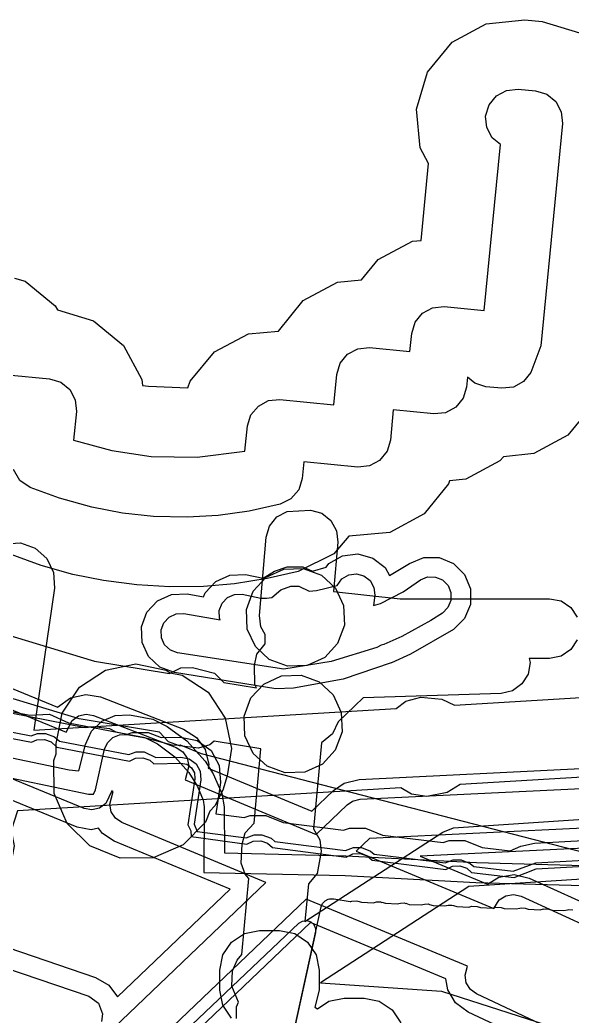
# Model space of a CAD drawing. Header units: metres. Extents: x -2677 to -840, y 169 to 1487.
# Drawn here: x -1644.9 to -1617.2, y 258.2 to 308.3 of the extents above; entities that cross this region are included whole.
import ezdxf

# ---------------------------------------------------------------- set-up
doc = ezdxf.new("R2010")
doc.units = ezdxf.units.M
doc.layers.add('AI_GREENING_EXCLUSIONS', color=1, linetype='Continuous')
doc.layers.add('AI_GREENING_LAWN', color=82, linetype='Continuous')

msp = doc.modelspace()

# ---------------------------------------------------------------- linework, layer by layer
at = {"layer": 'AI_GREENING_EXCLUSIONS'}
for points in [[(-1645.223, 295.298), (-1644.685, 295.136), (-1643.175, 293.901), (-1643.067, 293.698), (-1641.256, 293.152), (-1639.746, 291.916), (-1638.823, 290.197), (-1638.794, 289.906), (-1638.487, 289.865), (-1636.507, 289.774), (-1636.398, 290.115), (-1635.16, 291.591), (-1633.456, 292.49), (-1631.946, 292.637), (-1630.704, 294.168), (-1628.985, 295.091), (-1627.772, 295.212), (-1626.941, 296.229), (-1625.221, 297.151), (-1624.779, 297.195), (-1624.405, 301.058), (-1624.826, 301.843), (-1625.02, 303.784), (-1624.457, 305.652), (-1623.222, 307.162), (-1621.503, 308.084), (-1619.561, 308.278), (-1618.69, 308.194), (-1616.822, 307.631)], [(-1645.556, 290.434), (-1643.461, 290.231), (-1642.901, 290.062), (-1642.448, 289.692), (-1642.171, 289.176), (-1642.113, 288.594), (-1642.252, 287.153), (-1640.328, 286.626), (-1638.36, 286.333), (-1636.04, 286.291), (-1633.635, 286.591), (-1633.51, 287.874), (-1633.334, 288.424), (-1632.962, 288.867), (-1632.451, 289.137), (-1631.875, 289.193), (-1629.166, 288.931), (-1629.019, 290.453), (-1628.85, 291.013), (-1628.479, 291.466), (-1627.964, 291.743), (-1627.381, 291.801), (-1625.344, 291.604), (-1625.255, 292.513), (-1625.086, 293.074), (-1624.716, 293.527), (-1624.2, 293.803), (-1623.618, 293.862), (-1621.605, 293.667), (-1620.796, 302.016), (-1621.201, 302.348), (-1621.478, 302.864), (-1621.537, 303.446), (-1621.367, 304.007), (-1620.997, 304.46), (-1620.481, 304.736), (-1619.899, 304.795), (-1619.028, 304.71), (-1618.467, 304.541), (-1618.014, 304.171), (-1617.738, 303.655), (-1617.679, 303.073), (-1618.763, 291.884), (-1619.256, 290.549), (-1619.626, 290.096), (-1620.142, 289.819), (-1620.724, 289.761), (-1621.521, 289.838), (-1622.081, 290.007), (-1622.455, 290.313), (-1622.502, 289.821), (-1622.671, 289.261), (-1623.042, 288.808), (-1623.557, 288.531), (-1624.14, 288.473), (-1626.178, 288.67), (-1626.325, 287.148), (-1626.494, 286.588), (-1626.865, 286.135), (-1627.38, 285.858), (-1627.963, 285.8), (-1630.672, 286.062), (-1630.752, 285.23), (-1630.93, 284.653), (-1631.322, 284.193), (-1631.863, 283.924), (-1633.419, 283.579), (-1634.98, 283.362), (-1636.543, 283.272), (-1638.228, 283.314), (-1639.795, 283.483), (-1641.333, 283.776), (-1642.957, 284.226), (-1644.428, 284.768), (-1644.949, 285.128), (-1645.276, 285.671)], [(-1697.241, 291.847), (-1673.738, 278.999), (-1641.658, 272.711), (-1641.227, 272.746), (-1640.452, 272.655), (-1640.133, 272.477), (-1638.761, 272.223), (-1637.25, 271.813), (-1636.887, 271.834), (-1635.832, 271.392), (-1611.567, 265.129)], [(-1697.241, 291.847), (-1673.738, 278.999), (-1641.658, 272.711), (-1641.227, 272.746), (-1640.452, 272.655), (-1640.133, 272.477), (-1638.761, 272.223), (-1637.25, 271.813), (-1636.887, 271.834), (-1635.832, 271.392), (-1611.567, 265.129)], [(-1616.166, 288.904), (-1617.402, 287.394), (-1619.121, 286.471), (-1620.643, 286.319), (-1620.817, 286.106), (-1622.536, 285.184), (-1623.356, 285.102), (-1623.403, 284.947), (-1624.633, 283.439), (-1626.345, 282.515), (-1628.408, 282.326), (-1629.166, 281.435), (-1630.969, 280.54), (-1632.52, 280.186), (-1634.158, 279.931), (-1635.722, 279.798), (-1637.413, 279.774), (-1639.067, 279.871), (-1640.744, 280.09), (-1642.282, 280.403), (-1643.879, 280.846), (-1645.763, 281.533)], [(-1649.302, 278.486), (-1641.206, 276.044), (-1637.43, 275.421), (-1636.86, 275.702), (-1636.276, 275.721), (-1635.174, 275.44), (-1634.694, 274.969), (-1633.063, 274.7), (-1633.135, 274.861), (-1633.158, 275.823), (-1633.032, 276.394), (-1632.628, 276.917), (-1632.619, 277.371), (-1632.833, 277.76), (-1632.898, 278.342), (-1632.562, 282.267), (-1632.4, 282.829), (-1632.034, 283.287), (-1631.522, 283.569), (-1630.338, 283.637), (-1629.775, 283.474), (-1629.318, 283.108), (-1629.036, 282.596), (-1628.971, 282.014), (-1629.182, 279.543), (-1625.835, 279.179), (-1618.319, 279.179), (-1617.745, 279.065), (-1617.259, 278.74), (-1616.933, 278.253)], [(-1645.694, 281.939), (-1644.915, 281.98), (-1644.179, 281.721), (-1643.598, 281.2), (-1643.261, 280.496), (-1643.219, 279.716), (-1644.245, 272.571), (-1626.037, 273.657), (-1625.542, 274.032), (-1624.787, 274.229), (-1623.736, 274.125), (-1623.108, 273.831), (-1592.675, 275.674)], [(-1658.782, 280.194), (-1643.065, 273.723), (-1642.403, 274.198), (-1641.641, 274.367), (-1640.894, 274.24), (-1636.732, 272.621), (-1636.073, 272.202), (-1635.642, 271.598), (-1635.458, 270.84), (-1635.481, 270.663), (-1630.274, 268.499), (-1629.184, 269.541), (-1628.656, 269.903), (-1627.899, 270.092), (-1616.422, 270.65)], [(-1701.03, 278.979), (-1693.617, 275.992), (-1693.29, 275.779), (-1693.059, 275.401), (-1650.065, 260.127), (-1650.256, 260.376), (-1650.357, 260.753), (-1650.306, 261.14), (-1650.11, 261.478), (-1649.8, 261.715), (-1649.423, 261.815), (-1649.037, 261.764), (-1641.478, 259.19), (-1640.997, 258.838), (-1640.803, 258.308), (-1640.854, 257.921)], [(-1659.636, 279.464), (-1642.63, 272.463), (-1642.32, 273.059), (-1642, 273.283), (-1641.619, 273.367), (-1641.246, 273.304), (-1637.094, 271.689), (-1636.765, 271.479), (-1636.541, 271.16), (-1636.457, 270.779), (-1636.645, 270.064), (-1630.055, 267.325), (-1628.493, 268.818), (-1628.229, 268.999), (-1627.851, 269.094), (-1616.373, 269.651)], [(-1616.933, 277.105), (-1617.259, 276.618), (-1617.745, 276.293), (-1618.319, 276.179), (-1619.354, 276.179), (-1619.304, 275.964), (-1619.4, 275.387), (-1619.709, 274.89), (-1620.185, 274.549), (-1620.755, 274.417), (-1627.692, 274.195), (-1628.947, 272.981), (-1629.227, 272.378), (-1629.794, 271.94), (-1630.193, 267.606), (-1629.872, 267.058), (-1629.811, 266.476), (-1630.012, 265.357), (-1630.447, 264.844), (-1630.623, 262.942), (-1623.69, 267.442), (-1623.146, 267.659), (-1615.861, 268.138)], [(-1641.367, 256.517), (-1632.583, 264.91), (-1639.821, 267.919), (-1640.145, 268.136), (-1640.361, 268.461), (-1640.437, 268.843), (-1640.265, 269.489), (-1640.321, 269.511), (-1640.639, 268.881), (-1640.956, 268.654), (-1641.336, 268.565), (-1641.721, 268.629), (-1661.186, 276.642)], [(-1648.714, 262.711), (-1641.156, 260.137), (-1640.48, 259.746), (-1640.039, 259.169), (-1634.381, 264.575), (-1640.204, 266.995), (-1640.791, 267.371), (-1640.992, 267.639), (-1641.365, 267.565), (-1642.073, 267.693), (-1660.967, 275.47)], [(-1634.061, 258.073), (-1634.061, 258.658), (-1633.963, 258.897), (-1634.29, 259.703), (-1634.257, 260.46), (-1634.031, 261.002), (-1633.788, 261.289), (-1633.435, 265.118), (-1633.63, 265.331), (-1633.829, 265.881), (-1633.785, 266.842), (-1633.618, 267.403), (-1633.179, 267.896), (-1632.836, 271.622), (-1635.18, 272.009), (-1635.407, 271.83), (-1635.97, 271.671), (-1636.925, 271.784), (-1637.473, 271.99), (-1637.934, 272.464), (-1641.979, 273.144), (-1650.167, 275.613)], [(-1647.46, 273.901), (-1644.45, 273.32), (-1643.465, 273.38), (-1642.507, 272.945), (-1639.541, 272.373), (-1639.299, 272.453), (-1638.508, 272.453), (-1637.851, 272.2), (-1636.879, 272.217), (-1636.036, 272.047), (-1635.343, 271.539), (-1634.927, 270.786), (-1634.865, 269.929), (-1635.093, 268.364), (-1633.676, 268.179), (-1633.379, 268.283), (-1632.587, 268.283), (-1631.712, 267.923), (-1628.683, 267.534), (-1628.375, 267.642), (-1627.583, 267.642), (-1626.72, 267.291), (-1623.676, 266.915), (-1623.367, 267.023), (-1622.576, 267.023), (-1621.713, 266.672), (-1620.299, 266.497), (-1619.763, 266.731), (-1619.072, 266.895), (-1612.06, 267.279)], [(-1651.864, 272.54), (-1642.475, 270.573), (-1641.994, 270.524), (-1641.66, 271.85), (-1641.357, 272.513), (-1640.836, 273.022), (-1640.168, 273.311), (-1639.44, 273.342), (-1638.266, 273.117), (-1637.543, 272.753), (-1636.558, 272.036), (-1635.635, 271.008), (-1635.237, 270.374), (-1634.806, 269.392), (-1634.685, 268.72), (-1634.671, 266.396), (-1628.559, 266.258), (-1621.99, 265.91), (-1615.407, 265.724)], [(-1647.913, 272.965), (-1644.385, 272.284), (-1644.059, 272.4), (-1643.663, 272.4), (-1643.205, 272.229), (-1642.959, 272.009), (-1639.468, 271.341), (-1639.101, 271.473), (-1638.705, 271.473), (-1638.113, 271.194), (-1636.861, 271.217), (-1636.44, 271.132), (-1636.093, 270.878), (-1635.885, 270.502), (-1635.854, 270.073), (-1636.182, 267.844), (-1636.047, 267.48), (-1633.582, 267.155), (-1633.181, 267.302), (-1632.785, 267.302), (-1632.327, 267.132), (-1632.135, 266.965), (-1628.586, 266.512), (-1628.177, 266.662), (-1627.781, 266.662), (-1627.322, 266.491), (-1627.136, 266.33), (-1623.579, 265.893), (-1623.17, 266.043), (-1622.774, 266.043), (-1622.315, 265.872), (-1622.129, 265.711), (-1620.15, 265.471), (-1619.018, 265.896), (-1612.006, 266.28)], [(-1648.042, 272.67), (-1644.376, 271.963), (-1644.097, 272.086), (-1643.722, 272.106), (-1643.372, 271.98), (-1643.088, 271.714), (-1639.446, 271.017), (-1639.139, 271.159), (-1638.765, 271.179), (-1638.415, 271.053), (-1638.218, 270.882), (-1636.856, 270.917), (-1636.561, 270.857), (-1636.319, 270.68), (-1636.173, 270.416), (-1636.151, 270.116), (-1636.505, 267.815), (-1636.357, 267.5), (-1636.338, 267.215), (-1633.546, 266.833), (-1633.219, 266.989), (-1632.845, 267.008), (-1632.495, 266.883), (-1632.248, 266.663), (-1628.547, 266.189), (-1628.215, 266.348), (-1627.84, 266.368), (-1627.49, 266.243), (-1627.249, 266.027), (-1623.54, 265.57), (-1623.208, 265.729), (-1622.833, 265.749), (-1622.483, 265.623), (-1622.242, 265.408), (-1620.105, 265.164), (-1619.001, 265.597), (-1611.989, 265.981)], [(-1652.084, 271.561), (-1641.504, 269.349), (-1641.258, 269.346), (-1641.152, 269.571), (-1640.691, 271.606), (-1640.539, 271.937), (-1640.279, 272.192), (-1639.944, 272.337), (-1639.581, 272.352), (-1638.64, 272.189), (-1638.033, 271.882), (-1637.158, 271.232), (-1636.457, 270.438), (-1636.028, 269.729), (-1635.745, 269.05), (-1635.685, 268.714), (-1635.706, 265.419), (-1628.605, 265.259), (-1622.035, 264.911), (-1615.442, 264.724)], [(-1603.251, 271.008), (-1622.816, 269.841), (-1623.477, 269.439), (-1624.49, 269.241), (-1625.263, 269.347), (-1625.803, 269.663), (-1645.076, 268.515), (-1645.388, 267.518), (-1645.246, 266.757), (-1645.42, 265.74), (-1645.794, 265.055), (-1646.282, 264.662), (-1646.683, 263.377), (-1646.575, 262.995), (-1646.655, 262.254), (-1647.433, 259.851), (-1647.604, 258.76), (-1648.071, 257.88)], [(-1616.276, 267.654), (-1627.381, 267.114), (-1628.038, 266.486), (-1621.119, 263.61), (-1620.85, 264.035), (-1620.518, 264.241), (-1620.133, 264.304), (-1619.753, 264.216), (-1616.091, 262.553)], [(-1616.228, 266.655), (-1624.832, 266.237), (-1621.437, 264.825), (-1620.87, 265.177), (-1620.1, 265.304), (-1619.34, 265.126), (-1615.649, 263.45)], [(-1615.669, 265.144), (-1622.385, 264.712), (-1629.84, 259.873), (-1623.748, 259.453), (-1617.037, 257.284)], [(-1618.482, 257.658), (-1621.995, 259.304), (-1622.302, 259.526), (-1622.507, 259.858), (-1622.571, 260.243), (-1622.448, 260.697), (-1630.565, 264.072), (-1640.972, 254.128)], [(-1618.906, 256.753), (-1622.42, 258.398), (-1623.048, 258.861), (-1623.443, 259.506), (-1623.536, 260.067), (-1630.346, 262.898), (-1640.046, 253.629)], [(-1634.314, 258.086), (-1634.748, 258.735), (-1634.9, 259.5), (-1634.9, 260.5), (-1634.748, 261.265), (-1634.314, 261.914), (-1633.665, 262.348), (-1632.9, 262.5), (-1631.9, 262.5), (-1631.135, 262.348), (-1630.486, 261.914), (-1630.486, 261.914), (-1630.052, 261.265), (-1629.9, 260.5), (-1629.9, 259.5), (-1630.119, 258.635), (-1629.996, 258.553), (-1629.414, 258.942), (-1628.648, 259.095), (-1627.648, 259.095), (-1626.883, 258.942), (-1626.234, 258.509), (-1625.801, 257.86)]]:
    msp.add_lwpolyline(points, dxfattribs=at)
for points in [[(-1635.638, 279.476), (-1635.103, 280.045), (-1634.392, 280.366), (-1633.612, 280.391), (-1632.729, 280.203), (-1632.159, 280.571), (-1631.514, 280.787), (-1630.734, 280.782), (-1630.234, 280.571), (-1629.549, 280.765), (-1629.414, 280.94), (-1628.737, 281.327), (-1627.963, 281.426), (-1627.21, 281.22), (-1626.593, 280.743), (-1626.362, 280.34), (-1625.369, 280.954), (-1624.647, 281.251), (-1623.867, 281.25), (-1623.146, 280.95), (-1622.595, 280.397), (-1622.298, 279.675), (-1622.299, 278.895), (-1622.599, 278.175), (-1623.152, 277.624), (-1625.316, 276.383), (-1626.269, 275.954), (-1626.276, 275.953), (-1626.282, 275.949), (-1628.704, 275.138), (-1631.201, 274.676), (-1632.089, 274.653), (-1637.181, 275.472), (-1637.912, 275.743), (-1638.484, 276.274), (-1638.809, 276.984), (-1638.838, 277.764), (-1638.566, 278.495), (-1638.035, 279.067), (-1637.326, 279.392), (-1636.546, 279.421), (-1635.713, 279.278), (-1635.638, 279.476)], [(-1628.639, 277.846), (-1628.981, 276.929), (-1629.628, 276.23), (-1630.509, 275.821), (-1631.496, 275.782), (-1632.413, 276.123), (-1633.112, 276.77), (-1633.521, 277.652), (-1633.56, 278.638), (-1633.219, 279.555), (-1632.571, 280.254), (-1631.69, 280.663), (-1630.704, 280.702), (-1629.787, 280.361), (-1629.088, 279.714), (-1628.679, 278.832), (-1628.639, 277.846)], [(-1634.927, 278.582), (-1634.789, 278.947), (-1634.522, 279.231), (-1634.166, 279.392), (-1633.776, 279.404), (-1632.846, 279.199), (-1632.557, 279.201), (-1632.283, 279.242), (-1631.827, 279.618), (-1631.325, 279.805), (-1630.935, 279.802), (-1630.414, 279.563), (-1630.039, 279.589), (-1629.008, 279.836), (-1628.758, 280.185), (-1628.419, 280.379), (-1628.032, 280.428), (-1627.656, 280.325), (-1627.347, 280.087), (-1627.154, 279.748), (-1627.105, 279.361), (-1627.173, 278.83), (-1626.821, 278.936), (-1625.681, 279.527), (-1624.814, 280.121), (-1624.454, 280.27), (-1624.063, 280.269), (-1623.703, 280.119), (-1623.428, 279.843), (-1623.279, 279.482), (-1623.28, 279.092), (-1623.43, 278.732), (-1623.706, 278.456), (-1624.298, 278.078), (-1625.755, 277.282), (-1626.656, 276.876), (-1626.794, 276.848), (-1627.012, 276.733), (-1629.302, 276.02), (-1631.677, 275.632), (-1637.022, 276.459), (-1637.388, 276.595), (-1637.674, 276.86), (-1637.836, 277.215), (-1637.851, 277.605), (-1637.715, 277.971), (-1637.449, 278.257), (-1637.094, 278.419), (-1636.705, 278.434), (-1634.883, 278.12), (-1634.915, 278.192), (-1634.927, 278.582)], [(-1637.591, 275.593), (-1637.392, 275.459), (-1636.789, 275.34), (-1635.492, 274.472), (-1634.624, 273.175), (-1634.32, 271.644), (-1634.527, 270.273), (-1634.753, 269.548), (-1635.146, 268.758), (-1635.395, 268.491), (-1635.624, 267.942), (-1636.747, 266.798), (-1638.256, 266.151), (-1639.917, 266.135), (-1641.439, 266.755), (-1642.583, 267.878), (-1643.23, 269.387), (-1643.246, 271.048), (-1643.122, 271.384), (-1643.122, 271.897), (-1642.818, 273.428), (-1641.95, 274.725), (-1640.653, 275.593), (-1639.122, 275.897), (-1637.591, 275.593)], [(-1628.754, 272.479), (-1629.095, 271.562), (-1629.742, 270.863), (-1630.624, 270.454), (-1631.61, 270.415), (-1632.527, 270.756), (-1633.226, 271.403), (-1633.635, 272.285), (-1633.674, 273.271), (-1633.333, 274.188), (-1632.686, 274.887), (-1631.804, 275.296), (-1630.818, 275.335), (-1629.901, 274.994), (-1629.202, 274.347), (-1628.793, 273.465), (-1628.754, 272.479)]]:
    msp.add_lwpolyline(points, close=True, dxfattribs=at)
at = {"layer": 'AI_GREENING_LAWN'}
msp.add_lwpolyline([(-1632.068, 253.35), (-1629.805, 263.688), (-1629.735, 263.855), (-1629.61, 263.986), (-1629.447, 264.064), (-1629.386, 264.08), (-1629.173, 264.09), (-1628.352, 263.953), (-1628.312, 263.953), (-1628.264, 263.969), (-1628.05, 263.994), (-1627.957, 263.963), (-1627.957, 263.963), (-1627.954, 263.973), (-1627.778, 263.92), (-1627.179, 263.894), (-1627.018, 263.931), (-1626.828, 263.938), (-1626.756, 263.912), (-1626.754, 263.918), (-1626.579, 263.866), (-1625.979, 263.84), (-1625.818, 263.877), (-1625.628, 263.884), (-1625.556, 263.858), (-1625.554, 263.864), (-1625.379, 263.811), (-1624.779, 263.785), (-1624.618, 263.823), (-1624.428, 263.829), (-1624.356, 263.803), (-1624.354, 263.809), (-1624.179, 263.757), (-1623.58, 263.731), (-1623.419, 263.768), (-1623.229, 263.775), (-1623.156, 263.749), (-1623.155, 263.755), (-1622.98, 263.703), (-1622.38, 263.677), (-1622.224, 263.713), (-1621.957, 263.701), (-1621.802, 263.651), (-1621.178, 263.626), (-1621.02, 263.663), (-1620.753, 263.654), (-1620.6, 263.605), (-1620, 263.583), (-1619.822, 263.621), (-1619.82, 263.615), (-1619.746, 263.635), (-1619.557, 263.613), (-1619.4, 263.563), (-1618.8, 263.541), (-1618.621, 263.579), (-1618.62, 263.573), (-1618.546, 263.593), (-1618.357, 263.571), (-1618.2, 263.521), (-1617.6, 263.499), (-1617.421, 263.537), (-1617.42, 263.531), (-1617.346, 263.551), (-1617.157, 263.529)], dxfattribs=at)
msp.add_lwpolyline([(-1630.174, 262.796), (-1630.088, 262.604), (-1630.089, 262.394), (-1632.043, 253.468), (-1632.13, 253.277), (-1632.287, 253.139), (-1632.488, 253.077), (-1632.696, 253.103), (-1638.142, 255.002), (-1638.316, 255.107), (-1638.434, 255.272), (-1638.477, 255.471), (-1638.437, 255.67), (-1638.321, 255.837), (-1630.921, 262.863), (-1630.742, 262.973), (-1630.533, 262.998), (-1630.332, 262.936), (-1630.174, 262.796)], close=True, dxfattribs=at)

doc.saveas('drawing.dxf')
